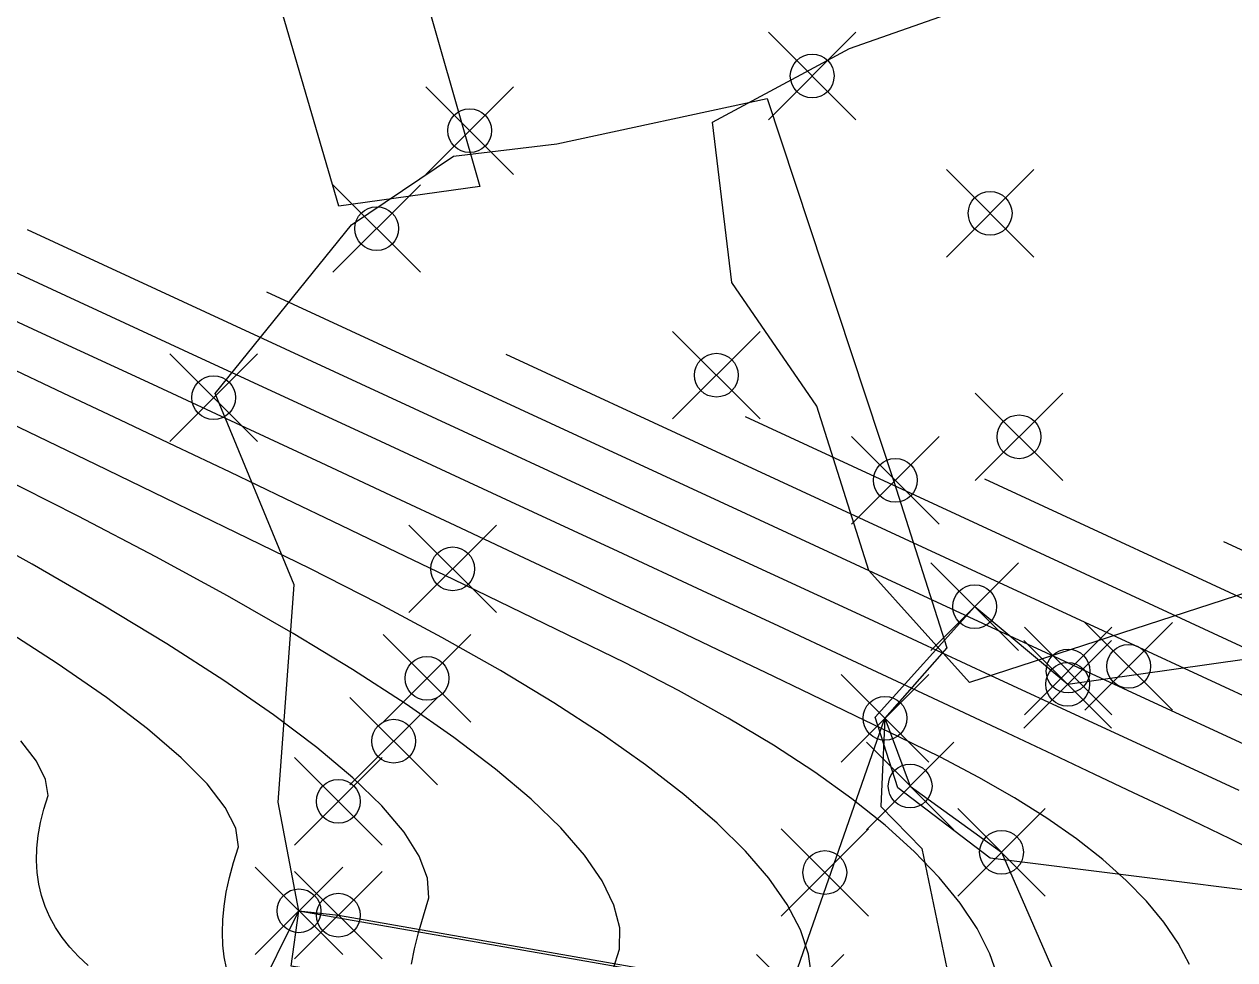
# Model space of a CAD drawing. Extents: x 83 to 1412852, y -76 to 4931706.
# Drawn here: x 1412668.03 to 1412690.15, y 4931564.2 to 4931581.3 of the extents above; entities that cross this region are included whole.
import ezdxf

# ---------------------------------------------------------------- set-up
doc = ezdxf.new("R2010")
doc.units = 0
doc.header["$MEASUREMENT"] = 0
doc.header["$PDMODE"] = 35
doc.header["$PDSIZE"] = 0.8
doc.layers.get('0').update_dxf_attribs({"color": 1, "linetype": 'CONTINUOUS'})
for name, color, linetype in [('Buildings-21-08-2020', 1, 'CONTINUOUS'), ('BUILDINGS21082020 entities', 1, 'CONTINUOUS'), ('Ground topo-Rev01', 1, 'CONTINUOUS'), ('New scratch layer', 1, 'CONTINUOUS')]:
    doc.layers.add(name, color=color, linetype=linetype)

msp = doc.modelspace()

# ---------------------------------------------------------------- linework, layer by layer
for points in [[(1412690.533, 4931566.177), (1412690.066, 4931566.404), (1412689.538, 4931566.659), (1412688.951, 4931566.94), (1412688.303, 4931567.249), (1412687.596, 4931567.584), (1412686.828, 4931567.947), (1412686.001, 4931568.337), (1412685.113, 4931568.753), (1412684.166, 4931569.197), (1412683.069, 4931569.709), (1412681.823, 4931570.29), (1412680.428, 4931570.939), (1412678.883, 4931571.656), (1412676.922, 4931572.565), (1412674.544, 4931573.667), (1412670.946, 4931575.332), (1412663.719, 4931578.675)], [(1412690.234, 4931567.287), (1412688.916, 4931567.898), (1412687.4, 4931568.601), (1412685.687, 4931569.394), (1412683.463, 4931570.424), (1412680.728, 4931571.69), (1412676.543, 4931573.626), (1412668.091, 4931577.536)], [(1412689.327, 4931564.109), (1412689.121, 4931564.496), (1412688.859, 4931564.881), (1412688.542, 4931565.265), (1412688.169, 4931565.646), (1412687.741, 4931566.026), (1412687.258, 4931566.405), (1412686.72, 4931566.781), (1412686.126, 4931567.156), (1412685.477, 4931567.529), (1412684.773, 4931567.9), (1412684.013, 4931568.269), (1412683.227, 4931568.65), (1412682.414, 4931569.042), (1412681.574, 4931569.445), (1412680.708, 4931569.859), (1412679.815, 4931570.284), (1412678.896, 4931570.721), (1412677.95, 4931571.168), (1412676.977, 4931571.627), (1412675.904, 4931572.132), (1412674.73, 4931572.682), (1412673.455, 4931573.277), (1412672.08, 4931573.918), (1412670.381, 4931574.707), (1412668.36, 4931575.644), (1412665.348, 4931577.039)], [(1412690.634, 4931567.988), (1412688.362, 4931569.04), (1412685.55, 4931570.342), (1412681.224, 4931572.344), (1412672.464, 4931576.396)], [(1412690.799, 4931568.794), (1412688.328, 4931569.939), (1412684.528, 4931571.698), (1412676.837, 4931575.256)], [(1412685.836, 4931563.851), (1412685.676, 4931564.306), (1412685.442, 4931564.766), (1412685.133, 4931565.231), (1412684.751, 4931565.7), (1412684.293, 4931566.174), (1412683.762, 4931566.653), (1412683.156, 4931567.136), (1412682.476, 4931567.624), (1412681.721, 4931568.117), (1412680.893, 4931568.614), (1412679.989, 4931569.116), (1412679.012, 4931569.623), (1412677.96, 4931570.134), (1412676.915, 4931570.641), (1412675.877, 4931571.143), (1412674.845, 4931571.641), (1412673.821, 4931572.133), (1412672.803, 4931572.622), (1412671.791, 4931573.105), (1412670.787, 4931573.584), (1412669.789, 4931574.058), (1412668.739, 4931574.554), (1412667.637, 4931575.073)], [(1412682.422, 4931563.866), (1412682.364, 4931564.297), (1412682.214, 4931564.743), (1412681.973, 4931565.206), (1412681.639, 4931565.685), (1412681.214, 4931566.18), (1412680.696, 4931566.69), (1412680.087, 4931567.216), (1412679.386, 4931567.759), (1412678.594, 4931568.317), (1412677.709, 4931568.891), (1412676.732, 4931569.481), (1412675.664, 4931570.087), (1412674.504, 4931570.708), (1412673.251, 4931571.346), (1412671.907, 4931572), (1412670.604, 4931572.633), (1412669.34, 4931573.245), (1412668.116, 4931573.837), (1412666.933, 4931574.408)], [(1412691.105, 4931569.537), (1412687.833, 4931571.053), (1412681.209, 4931574.116)], [(1412678.793, 4931564.026), (1412678.907, 4931564.388), (1412678.912, 4931564.777), (1412678.807, 4931565.193), (1412678.593, 4931565.636), (1412678.269, 4931566.106), (1412677.836, 4931566.604), (1412677.294, 4931567.128), (1412676.642, 4931567.68), (1412675.881, 4931568.259), (1412675.011, 4931568.865), (1412674.031, 4931569.498), (1412672.942, 4931570.158), (1412671.743, 4931570.845), (1412670.435, 4931571.559), (1412669.018, 4931572.301), (1412667.491, 4931573.069)], [(1412691.137, 4931570.407), (1412685.582, 4931572.977)], [(1412675.107, 4931564.112), (1412675.164, 4931564.394), (1412675.237, 4931564.69), (1412675.324, 4931565.001), (1412675.426, 4931565.325), (1412675.401, 4931565.688), (1412675.25, 4931566.089), (1412674.971, 4931566.529), (1412674.566, 4931567.007), (1412674.034, 4931567.523), (1412673.374, 4931568.077), (1412672.588, 4931568.67), (1412671.675, 4931569.301), (1412670.635, 4931569.971), (1412669.468, 4931570.679), (1412668.175, 4931571.425), (1412666.754, 4931572.209)], [(1412694.441, 4931569.761), (1412689.955, 4931571.837)], [(1412671.727, 4931564.042), (1412671.685, 4931564.248), (1412671.66, 4931564.465), (1412671.651, 4931564.691), (1412671.658, 4931564.928), (1412671.683, 4931565.174), (1412671.723, 4931565.431), (1412671.781, 4931565.698), (1412671.855, 4931565.975), (1412671.945, 4931566.262), (1412671.895, 4931566.598), (1412671.703, 4931566.98), (1412671.371, 4931567.411), (1412670.898, 4931567.889), (1412670.285, 4931568.416), (1412669.53, 4931568.99), (1412668.634, 4931569.612), (1412667.598, 4931570.281)], [(1412669.195, 4931564.093), (1412669.019, 4931564.257), (1412668.861, 4931564.427), (1412668.721, 4931564.604), (1412668.599, 4931564.787), (1412668.496, 4931564.975), (1412668.411, 4931565.17), (1412668.344, 4931565.371), (1412668.295, 4931565.579), (1412668.265, 4931565.792), (1412668.252, 4931566.011), (1412668.258, 4931566.237), (1412668.282, 4931566.468), (1412668.325, 4931566.706), (1412668.385, 4931566.95), (1412668.464, 4931567.2), (1412668.42, 4931567.491), (1412668.254, 4931567.825), (1412667.965, 4931568.199)]]:
    msp.add_lwpolyline(points)
at = {"layer": 'Buildings-21-08-2020', "color": 7}
for p in [(1412685.682, 4931577.839, 59.85), (1412686.211, 4931573.754, 59.83), (1412675.86, 4931571.34, 60.01), (1412688.215, 4931569.559, 60.14), (1412675.39, 4931569.34, 60.19), (1412687.107, 4931569.472, 59.84), (1412674.78, 4931568.19, 60.2), (1412684.22, 4931567.37, 60.11), (1412673.77, 4931567.09, 61.3), (1412682.66, 4931565.79, 60.36), (1412673.05, 4931565.09, 61.36), (1412673.77, 4931565.01, 61.31), (1412682.21, 4931563.49, 60.91)]:
    msp.add_point(p, dxfattribs=at)
at = {"layer": 'BUILDINGS21082020 entities', "color": 7}
for p in [(1412685.682, 4931577.839, 59.85), (1412686.211, 4931573.754, 59.83), (1412675.86, 4931571.34, 60.01), (1412688.215, 4931569.559, 60.14), (1412675.39, 4931569.34, 60.19), (1412687.107, 4931569.472, 59.84), (1412674.78, 4931568.19, 60.2), (1412684.22, 4931567.37, 60.11), (1412673.77, 4931567.09, 61.3), (1412682.66, 4931565.79, 60.36), (1412673.05, 4931565.09, 61.36), (1412673.77, 4931565.01, 61.31), (1412682.21, 4931563.49, 60.91)]:
    msp.add_point(p, dxfattribs=at)
at = {"layer": 'Ground topo-Rev01', "color": 7}
for p in [(1412682.43, 4931580.35, 57.69), (1412676.17, 4931579.35, 57.95), (1412674.47, 4931577.56, 58.01), (1412680.68, 4931574.88, 58.29), (1412671.49, 4931574.47, 58.63), (1412683.95, 4931572.96, 58.49), (1412675.86, 4931571.34, 60.01), (1412685.4, 4931570.65, 59.24), (1412675.39, 4931569.34, 60.19), (1412687.1, 4931569.23, 59.88), (1412683.76, 4931568.61, 59.54), (1412674.78, 4931568.19, 60.2), (1412684.22, 4931567.37, 60.11), (1412673.77, 4931567.09, 61.3), (1412685.89, 4931566.16, 60.38), (1412682.66, 4931565.79, 60.36), (1412673.05, 4931565.09, 61.36), (1412673.77, 4931565.01, 61.31), (1412682.21, 4931563.49, 60.91)]:
    msp.add_point(p, dxfattribs=at)
at = {"layer": 'New scratch layer', "color": 7, "linetype": 'Continuous', "flags": 128}
for points in [[(1412671.236, 4931586.662), (1412673.99, 4931586.592), (1412676.356, 4931578.328), (1412673.782, 4931577.972), (1412671.236, 4931586.662)], [(1412692.12, 4931584.274), (1412706.993, 4931579.732), (1412707.66, 4931577.175), (1412712.463, 4931577.811), (1412712.816, 4931576.928), (1412713.346, 4931575.304), (1412713.346, 4931573.926), (1412709.638, 4931573.114), (1412701.479, 4931571.807), (1412694.345, 4931570.889), (1412690.636, 4931570.995), (1412685.303, 4931569.264), (1412683.467, 4931571.313), (1412682.513, 4931574.315), (1412680.959, 4931576.575), (1412680.606, 4931579.506), (1412683.114, 4931580.849), (1412687.105, 4931582.261), (1412692.12, 4931584.274)], [(1412692.12, 4931584.274), (1412706.993, 4931579.732), (1412707.66, 4931577.175), (1412712.463, 4931577.811), (1412712.816, 4931576.928), (1412713.346, 4931575.304), (1412713.346, 4931573.926), (1412709.638, 4931573.114), (1412701.479, 4931571.807), (1412694.345, 4931570.889), (1412690.636, 4931570.995), (1412685.303, 4931569.264), (1412683.467, 4931571.313), (1412682.513, 4931574.315), (1412680.959, 4931576.575), (1412680.606, 4931579.506), (1412683.114, 4931580.849), (1412687.105, 4931582.261), (1412692.12, 4931584.274)], [(1412681.605, 4931579.936), (1412683.924, 4931572.934), (1412684.893, 4931569.895), (1412683.76, 4931568.61), (1412683.684, 4931566.994), (1412684.432, 4931566.232), (1412684.982, 4931563.599), (1412685.174, 4931562.078), (1412684.228, 4931561.797), (1412681.086, 4931560.841), (1412680.991, 4931561.914), (1412681.961, 4931563.31), (1412675.593, 4931563.669), (1412672.908, 4931564.078), (1412673.05, 4931565.09), (1412672.669, 4931567.077), (1412672.961, 4931571.047), (1412671.52, 4931574.546), (1412674.008, 4931577.628), (1412675.874, 4931578.881), (1412677.766, 4931579.111), (1412681.605, 4931579.936)], [(1412685.4, 4931570.65), (1412687.1, 4931569.23), (1412692.31, 4931569.97), (1412706.295, 4931572.432), (1412716.511, 4931575.315), (1412717.815, 4931570.368), (1412718.237, 4931568.028), (1412710.18, 4931570.606), (1412705.07, 4931568.53), (1412697.954, 4931567.043), (1412695.334, 4931566.456), (1412693.648, 4931566.583), (1412690.933, 4931565.395), (1412685.685, 4931566.055), (1412683.998, 4931567.338), (1412683.582, 4931568.629), (1412685.4, 4931570.65)], [(1412681.002, 4931560.709), (1412683.76, 4931568.61), (1412684.22, 4931567.37), (1412685.89, 4931566.16), (1412690, 4931556.737), (1412685.271, 4931554.483), (1412684.568, 4931554.343), (1412683.226, 4931554.649), (1412681.554, 4931555.329), (1412679.446, 4931558.28), (1412681.002, 4931560.709)], [(1412673.05, 4931565.09), (1412682.282, 4931563.477), (1412680.02, 4931558.36), (1412671.45, 4931561.87), (1412673.05, 4931565.09)], [(1412681.054, 4931561.731), (1412677.213, 4931563.124), (1412672.908, 4931564.078), (1412673.05, 4931565.09), (1412673.77, 4931565.01), (1412682.282, 4931563.52), (1412681.054, 4931561.731)]]:
    msp.add_lwpolyline(points, close=True, dxfattribs=at)

doc.saveas('drawing.dxf')
